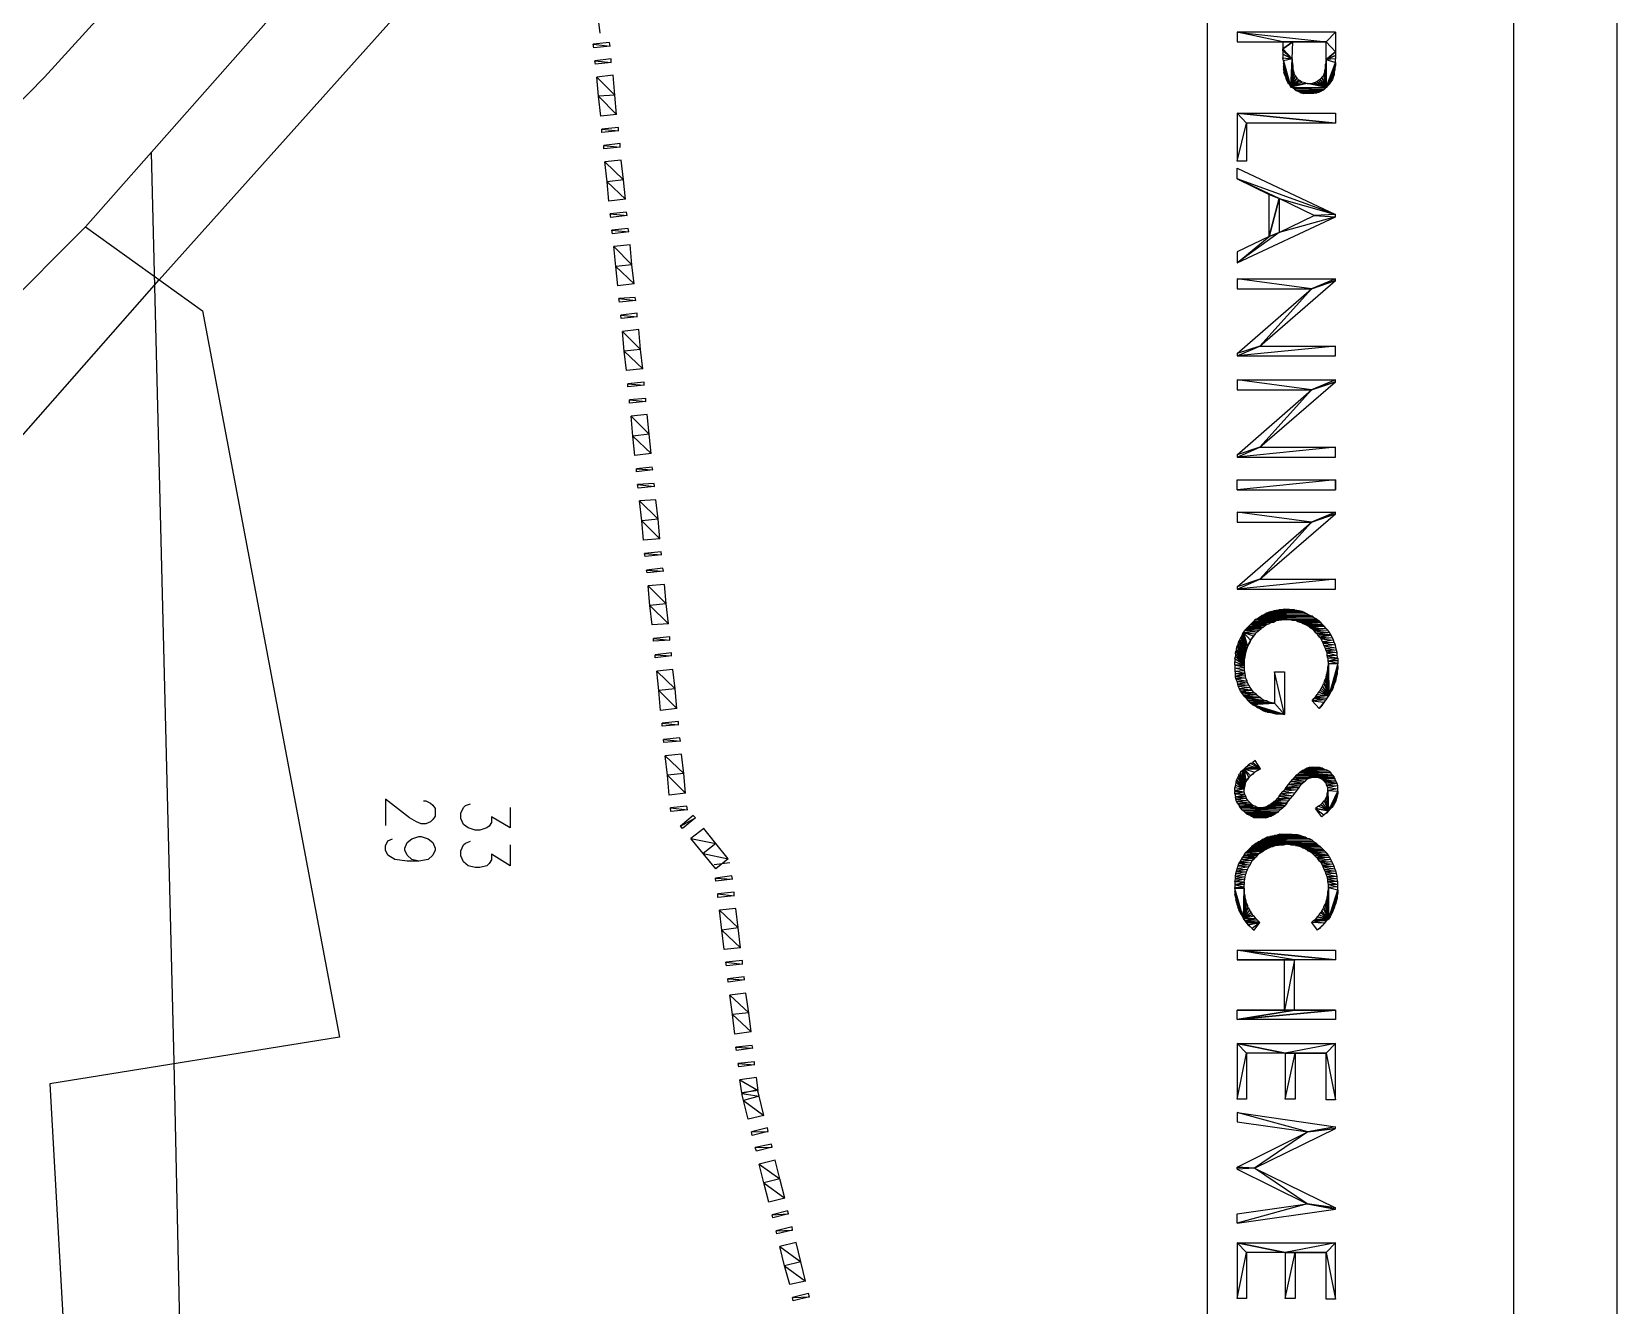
# Model space of a CAD drawing. Header units: metres. Extents: x 6 to 835, y 55 to 1134.
# Drawn here: x 662.8 to 835, y 838.9 to 977.2 of the extents above; entities that cross this region are included whole.
import ezdxf

# ---------------------------------------------------------------- set-up
doc = ezdxf.new("R2010")
doc.units = ezdxf.units.M

msp = doc.modelspace()

# ---------------------------------------------------------------- linework, layer by layer
at = {"color": 162}
for p, q in [((834.95, 54.85), (834.95, 1133.71)), ((823.71, 62.28), (823.71, 1113.14)), ((790.44, 1074.66), (790.44, 631.87))]:
    msp.add_line(p, q, dxfattribs=at)
at = {"color": 6}
msp.add_line((738.62, 886.89), (736.91, 886.7), dxfattribs=at)
at = {"color": 1, "linetype": 'Continuous', "lineweight": 25}
for points in [[(727.58, 1043.54), (699.25, 1011.35), (677.54, 986.9), (664.2, 972.23), (637.98, 945.5), (608.39, 916.29), (596.51, 905.05), (573.84, 883.84), (541.77, 853.55), (511.04, 824.34), (492.24, 806.25), (446.78, 773.54), (409.69, 745.73), (371.34, 717.47), (343.85, 697.66), (314.25, 668.32), (273.17, 627.24), (264.53, 619.11)], [(675.76, 964.04), (678.24, 865.24), (679.57, 803.2)], [(705.35, 893.62), (705.6, 893.62), (706.11, 893.37), (706.37, 893.18), (706.62, 892.8), (706.62, 891.97), (706.37, 891.59), (706.11, 891.34), (705.6, 891.14), (705.1, 891.14), (704.59, 891.34), (703.83, 891.78), (701.22, 893.81), (701.22, 890.95)], [(704.84, 887.08), (704.08, 887.27), (703.57, 887.72), (703.32, 888.29), (703.32, 888.48), (703.57, 889.11), (704.08, 889.49), (704.84, 889.75), (705.1, 889.75), (705.86, 889.49), (706.37, 889.11), (706.62, 888.48), (706.62, 888.29), (706.37, 887.72), (705.86, 887.27), (704.84, 887.08), (703.57, 887.08), (702.24, 887.27), (701.48, 887.72), (701.22, 888.29), (701.22, 888.73), (701.48, 889.3), (701.99, 889.49)]]:
    msp.add_lwpolyline(points, dxfattribs=at)
at = {"color": 6, "linetype": 'Continuous', "lineweight": 25}
msp.add_lwpolyline([(724.53, 977), (722.31, 995.22), (708.65, 999.16), (705.6, 997.82), (668.65, 955.98), (631.69, 918.89), (623.88, 911.34)], dxfattribs=at)
at = {"color": 5, "linetype": 'Continuous', "lineweight": 25}
msp.add_lwpolyline([(498.72, 777.16), (513.33, 789.29), (541.97, 813.04), (567.75, 834.38), (574.35, 839.39), (581.21, 845.55), (591.43, 854.57), (597.97, 861.05), (605.66, 869.81), (622.74, 888.92), (676.65, 950.2), (703.13, 979.79), (715.89, 994.01)], dxfattribs=at)
at = {"color": 162, "linetype": 'Continuous', "lineweight": 25}
for points in [[(793.68, 976.04), (798.63, 976.04), (793.68, 977.12)], [(798.63, 976.04), (793.68, 977.12), (803.33, 976.04)], [(793.68, 977.12), (803.33, 976.04), (804.35, 977.12)], [(803.33, 976.04), (804.35, 977.12), (804.35, 974.96)], [(799.71, 976.04), (798.63, 975.28), (799.65, 974.2)], [(803.33, 976.04), (799.71, 976.04), (798.63, 976.04)], [(799.71, 976.04), (798.63, 976.04), (798.63, 975.28)], [(799.65, 974.2), (798.63, 975.09), (798.63, 975.28)], [(798.63, 974.71), (799.65, 974.2), (798.63, 975.09)], [(798.63, 974.71), (798.63, 974.33), (799.65, 974.2)], [(803.33, 976.04), (804.35, 974.96), (803.33, 974.14)], [(804.35, 974.96), (804.35, 974.58), (803.33, 974.14)], [(804.35, 974.58), (804.35, 974.2), (803.33, 974.14)], [(798.63, 974.33), (799.65, 974.2), (798.7, 974.01)], [(799.65, 974.2), (798.7, 974.01), (799.52, 971.15)], [(798.7, 974.01), (798.7, 973.69), (799.52, 971.15)], [(798.7, 973.69), (798.7, 973.38), (799.52, 971.15)], [(798.7, 973.38), (798.7, 973.12), (799.52, 971.15)], [(798.7, 973.12), (798.76, 972.93), (799.52, 971.15)], [(798.76, 972.93), (798.76, 972.74), (799.52, 971.15)], [(798.76, 972.74), (798.82, 972.55), (799.52, 971.15)], [(799.65, 974.2), (799.65, 973.89), (799.52, 971.15)], [(799.65, 973.89), (799.71, 973.5), (799.52, 971.15)], [(799.71, 973.5), (799.71, 973.25), (799.52, 971.15)], [(799.52, 971.15), (799.78, 973), (799.71, 973.25)], [(799.84, 972.74), (799.52, 971.15), (799.78, 973)], [(799.52, 971.15), (799.84, 972.62), (799.84, 972.74)], [(803.14, 972.62), (803.33, 971.09), (803.2, 972.81)], [(803.27, 973.31), (803.2, 973), (803.33, 971.09)], [(803.33, 971.09), (803.2, 972.81), (803.2, 973)], [(803.27, 973.63), (803.33, 971.09), (803.33, 973.95)], [(803.27, 973.63), (803.27, 973.31), (803.33, 971.09)], [(804.35, 974.2), (803.33, 974.14), (804.35, 973.82)], [(803.33, 971.09), (803.33, 973.95), (803.33, 974.14)], [(803.33, 974.14), (804.35, 973.82), (803.33, 971.09)], [(804.35, 973.82), (804.35, 973.5), (803.33, 971.09)], [(804.35, 973.5), (804.28, 973.25), (803.33, 971.09)], [(804.28, 973.25), (804.28, 973), (803.33, 971.09)], [(804.28, 973), (804.22, 972.81), (803.33, 971.09)], [(804.22, 972.81), (804.22, 972.62), (803.33, 971.09)], [(798.82, 972.55), (798.89, 972.42), (799.52, 971.15)], [(798.95, 972.11), (799.39, 971.41), (798.89, 972.42)], [(799.39, 971.41), (798.89, 972.42), (799.52, 971.15)], [(798.95, 972.11), (799.08, 971.85), (799.39, 971.41)], [(799.08, 971.85), (799.2, 971.6), (799.39, 971.41)], [(799.97, 972.36), (799.52, 971.15), (799.84, 972.62)], [(799.97, 972.36), (800.16, 972.11), (799.52, 971.15)], [(800.16, 972.11), (800.35, 971.92), (799.52, 971.15)], [(800.35, 971.92), (800.54, 971.85), (799.52, 971.15)], [(800.54, 971.85), (800.73, 971.66), (799.52, 971.15)], [(799.52, 971.15), (801.05, 971.6), (800.73, 971.66)], [(801.3, 971.54), (799.52, 971.15), (801.05, 971.6)], [(801.3, 971.54), (799.52, 971.15), (803.33, 971.09)], [(799.52, 971.15), (803.33, 971.09), (799.78, 971.03)], [(803.33, 971.09), (803.27, 971.03), (799.78, 971.03)], [(803.08, 970.84), (799.9, 970.9), (799.78, 971.03)], [(803.27, 971.03), (799.78, 971.03), (803.08, 970.84)], [(801.3, 971.54), (801.81, 971.54), (803.33, 971.09)], [(801.81, 971.54), (803.33, 971.09), (802.06, 971.6)], [(802.32, 971.73), (802.06, 971.6), (803.33, 971.09)], [(802.51, 971.85), (802.32, 971.73), (803.33, 971.09)], [(802.7, 971.98), (802.51, 971.85), (803.33, 971.09)], [(802.89, 972.23), (802.7, 971.98), (803.33, 971.09)], [(802.89, 972.23), (803.33, 971.09), (803.08, 972.42)], [(803.33, 971.09), (803.08, 972.42), (803.14, 972.62)], [(804.22, 972.62), (804.22, 972.49), (803.33, 971.09)], [(804.22, 972.49), (804.09, 972.23), (803.33, 971.09)], [(804.09, 972.23), (804.03, 971.98), (803.33, 971.09)], [(804.03, 971.98), (803.84, 971.73), (803.33, 971.09)], [(803.33, 971.09), (803.71, 971.47), (803.84, 971.73)], [(803.52, 971.28), (803.33, 971.09), (803.71, 971.47)], [(800.09, 970.77), (803.08, 970.84), (799.9, 970.9)], [(802.82, 970.71), (800.09, 970.77), (803.08, 970.84)], [(800.35, 970.65), (802.82, 970.71), (800.09, 970.77)], [(802.57, 970.58), (800.35, 970.65), (802.82, 970.71)], [(800.6, 970.52), (802.57, 970.58), (800.35, 970.65)], [(802.32, 970.52), (800.6, 970.52), (802.57, 970.58)], [(800.92, 970.46), (802.32, 970.52), (800.6, 970.52)], [(802, 970.46), (800.92, 970.46), (802.32, 970.52)], [(804.35, 967.22), (794.7, 967.22), (793.68, 968.3)], [(794.7, 967.22), (793.68, 968.3), (793.68, 963.09)], [(804.35, 967.22), (793.68, 968.3), (804.35, 968.3)], [(794.7, 967.22), (794.7, 963.09), (793.68, 963.09)], [(804.35, 957.31), (793.68, 961.19), (793.68, 962.33)], [(793.68, 961.19), (797.17, 959.47), (798.25, 959.03)], [(798.25, 959.03), (804.35, 957.31), (793.68, 961.19)], [(797.17, 959.47), (798.25, 959.03), (797.17, 954.9)], [(798.25, 959.03), (798.25, 955.34), (797.17, 954.9)], [(798.25, 959.03), (804.35, 957.31), (802.06, 957.18)], [(802.06, 957.18), (804.35, 957.06), (798.25, 955.34)], [(804.35, 957.31), (802.06, 957.18), (804.35, 957.06)], [(804.35, 957.06), (798.25, 955.34), (793.68, 952.04)], [(793.68, 952.04), (797.17, 954.9), (798.25, 955.34)], [(793.68, 953.25), (793.68, 952.04), (797.17, 954.9)], [(804.35, 950.33), (801.74, 949.25), (793.68, 950.33)], [(801.74, 949.25), (793.68, 950.33), (793.68, 949.25)], [(804.35, 950.14), (804.35, 950.33), (801.74, 949.25)], [(801.74, 949.25), (796.16, 943.02), (793.68, 942.2)], [(804.35, 950.14), (801.74, 949.25), (796.16, 943.02)], [(804.35, 941.94), (804.35, 943.02), (793.68, 941.94)], [(804.35, 943.02), (793.68, 941.94), (796.16, 943.02)], [(793.68, 941.94), (796.16, 943.02), (793.68, 942.2)], [(804.35, 939.34), (801.74, 938.26), (793.68, 939.34)], [(801.74, 938.26), (793.68, 939.34), (793.68, 938.26)], [(801.74, 938.26), (796.16, 932.04), (793.68, 931.21)], [(804.35, 939.15), (801.74, 938.26), (796.16, 932.04)], [(804.35, 939.15), (804.35, 939.34), (801.74, 938.26)], [(804.35, 930.96), (804.35, 932.04), (793.68, 930.96)], [(804.35, 932.04), (793.68, 930.96), (796.16, 932.04)], [(793.68, 930.96), (796.16, 932.04), (793.68, 931.21)], [(804.35, 927.4), (804.35, 928.48), (793.68, 927.4)], [(804.35, 928.48), (793.68, 927.4), (793.68, 928.48)], [(804.35, 928.48), (804.35, 927.4)], [(804.35, 924.99), (801.74, 923.91), (793.68, 924.99)], [(801.74, 923.91), (793.68, 924.99), (793.68, 923.91)], [(804.35, 924.8), (801.74, 923.91), (796.16, 917.69)], [(804.35, 924.8), (804.35, 924.99), (801.74, 923.91)], [(801.74, 923.91), (796.16, 917.69), (793.68, 916.86)], [(804.35, 916.61), (804.35, 917.69), (793.68, 916.61)], [(804.35, 917.69), (793.68, 916.61), (796.16, 917.69)], [(793.68, 916.61), (796.16, 917.69), (793.68, 916.86)], [(797.11, 914.13), (800.98, 914.07), (796.85, 914)], [(797.43, 914.2), (797.11, 914.13), (800.98, 914.07)], [(797.68, 914.26), (800.73, 914.2), (797.43, 914.2)], [(800.73, 914.2), (797.43, 914.2), (800.98, 914.07)], [(797.93, 914.32), (800.41, 914.26), (797.68, 914.26)], [(800.41, 914.26), (797.68, 914.26), (800.73, 914.2)], [(799.9, 914.39), (800.16, 914.32), (797.93, 914.32)], [(799.58, 914.39), (799.9, 914.39), (797.93, 914.32)], [(798.19, 914.39), (799.58, 914.39), (797.93, 914.32)], [(800.16, 914.32), (797.93, 914.32), (800.41, 914.26)], [(798.19, 914.39), (798.51, 914.39)], [(798.51, 914.39), (798.19, 914.39), (799.58, 914.39)], [(798.51, 914.39), (799.58, 914.39), (798.82, 914.45)], [(799.58, 914.39), (798.82, 914.45), (799.33, 914.45)], [(799.9, 914.39), (799.58, 914.39)], [(794.7, 912.35), (796.54, 912.48), (794.89, 912.54)], [(796.28, 912.35), (794.7, 912.35), (796.54, 912.48)], [(795.08, 912.73), (796.73, 912.67), (794.89, 912.54)], [(796.73, 912.67), (794.89, 912.54), (796.54, 912.48)], [(795.27, 912.93), (797.11, 912.86), (795.08, 912.73)], [(797.11, 912.86), (796.85, 912.73), (795.08, 912.73)], [(796.85, 912.73), (795.08, 912.73), (796.73, 912.67)], [(795.27, 912.93), (797.68, 913.05), (795.46, 913.12)], [(797.36, 912.99), (795.27, 912.93), (797.68, 913.05)], [(797.36, 912.99), (795.27, 912.93), (797.11, 912.86)], [(798.19, 913.24), (798.76, 913.31), (795.46, 913.12)], [(798.76, 913.31), (795.65, 913.31), (795.46, 913.12)], [(798.19, 913.24), (797.93, 913.18), (795.46, 913.12)], [(797.93, 913.18), (795.46, 913.12), (797.68, 913.05)], [(795.9, 913.43), (802.32, 913.37), (795.65, 913.31)], [(795.65, 913.31), (799.39, 913.31), (802.32, 913.37)], [(799.39, 913.31), (798.76, 913.31), (795.65, 913.31)], [(796.16, 913.62), (802.06, 913.5), (795.9, 913.43)], [(802.06, 913.5), (795.9, 913.43), (802.32, 913.37)], [(796.35, 913.75), (801.74, 913.69), (796.16, 913.62)], [(801.87, 913.69), (796.16, 913.62), (802.06, 913.5)], [(801.74, 913.69), (801.87, 913.69), (796.16, 913.62)], [(796.6, 913.88), (801.49, 913.81), (796.35, 913.75)], [(801.49, 913.81), (796.35, 913.75), (801.74, 913.69)], [(796.85, 914), (801.24, 913.94), (796.6, 913.88)], [(801.24, 913.94), (796.6, 913.88), (801.49, 913.81)], [(800.98, 914.07), (796.85, 914), (801.24, 913.94)], [(798.51, 913.24), (798.19, 913.24), (798.76, 913.31)], [(799.39, 913.31), (802.32, 913.37), (802.57, 913.18)], [(799.65, 913.24), (799.97, 913.24), (799.39, 913.31)], [(799.97, 913.24), (799.39, 913.31), (802.57, 913.18)], [(799.97, 913.24), (802.57, 913.18), (800.22, 913.12)], [(802.76, 912.99), (800.22, 913.12), (802.57, 913.18)], [(800.47, 913.05), (802.76, 912.99), (800.22, 913.12)], [(800.47, 913.05), (802.76, 912.99), (800.73, 912.93)], [(802.76, 912.99), (800.73, 912.93), (802.95, 912.8)], [(800.73, 912.93), (801.05, 912.8), (802.95, 912.8)], [(801.05, 912.8), (802.95, 912.8), (801.3, 912.67)], [(802.95, 912.8), (801.3, 912.67), (803.14, 912.61)], [(801.3, 912.67), (801.43, 912.61), (803.14, 912.61)], [(801.43, 912.61), (803.14, 912.61), (801.62, 912.42)], [(803.14, 912.61), (801.62, 912.42), (803.33, 912.35)], [(801.62, 912.42), (803.33, 912.35), (801.87, 912.29)], [(801.87, 913.69), (801.74, 913.69)], [(793.68, 910.45), (794.44, 908.35), (793.81, 910.7)], [(794.44, 908.35), (793.81, 910.7), (793.87, 910.96)], [(793.87, 910.96), (794.44, 908.35), (794, 911.21)], [(794.44, 908.35), (794, 911.21), (794.12, 911.46)], [(794.12, 911.46), (794.44, 908.35), (794.25, 911.72)], [(794.44, 908.35), (794.25, 911.72), (794.38, 911.91)], [(794.5, 912.16), (795.84, 911.97), (794.38, 911.91)], [(795.84, 911.97), (794.38, 911.91), (795.65, 911.78)], [(795.65, 911.78), (795.46, 911.53), (794.38, 911.91)], [(795.46, 911.53), (794.38, 911.91), (795.14, 911.08)], [(794.38, 911.91), (795.14, 911.08), (794.82, 910.39)], [(794.82, 910.39), (794.7, 910.07), (794.38, 911.91)], [(794.7, 910.07), (794.38, 911.91), (794.57, 909.56)], [(794.38, 911.91), (794.57, 909.56), (794.44, 908.99)], [(794.38, 911.91), (794.44, 908.99), (794.44, 908.35)], [(794.7, 912.35), (796.09, 912.16), (794.5, 912.16)], [(796.09, 912.16), (794.5, 912.16), (795.84, 911.97)], [(796.28, 912.35), (794.7, 912.35), (796.09, 912.16)], [(795.14, 911.08), (795.08, 910.89), (794.82, 910.39)], [(795.08, 910.89), (794.95, 910.64), (794.82, 910.39)], [(795.46, 911.53), (795.33, 911.34), (795.14, 911.08)], [(803.33, 912.35), (801.87, 912.29), (803.52, 912.16)], [(801.87, 912.29), (803.52, 912.16), (802.06, 912.1)], [(803.52, 912.16), (802.06, 912.1), (803.71, 911.91)], [(802.06, 912.1), (803.71, 911.91), (802.25, 911.85)], [(803.71, 911.91), (802.25, 911.85), (803.84, 911.66)], [(802.25, 911.85), (802.44, 911.66), (803.84, 911.66)], [(802.44, 911.66), (803.84, 911.66), (802.63, 911.4)], [(803.84, 911.66), (803.9, 911.59), (802.63, 911.4)], [(803.9, 911.59), (802.63, 911.4), (804.03, 911.34)], [(802.63, 911.4), (804.03, 911.34), (802.82, 911.21)], [(804.03, 911.34), (802.82, 911.21), (804.16, 911.08)], [(802.82, 911.21), (804.16, 911.08), (802.95, 910.89)], [(804.16, 911.08), (802.95, 910.89), (804.22, 910.83)], [(802.95, 910.89), (804.22, 910.83), (803.01, 910.77)], [(804.22, 910.83), (803.01, 910.77), (804.35, 910.58)], [(803.01, 910.77), (804.35, 910.58), (803.14, 910.45)], [(794.44, 908.35), (793.43, 909.05), (793.49, 909.31)], [(793.43, 908.73), (794.44, 908.35), (793.43, 909.05)], [(794.44, 908.35), (793.49, 909.62), (793.55, 909.88)], [(793.49, 909.31), (794.44, 908.35), (793.49, 909.62)], [(793.55, 909.88), (794.44, 908.35), (793.62, 910.19)], [(794.44, 908.35), (793.62, 910.19), (793.68, 910.45)], [(794.57, 909.56), (794.5, 909.24), (794.44, 908.99)], [(794.44, 908.99), (794.44, 908.67), (794.44, 908.35)], [(794.7, 910.07), (794.63, 909.81), (794.57, 909.56)], [(804.35, 910.58), (803.14, 910.45), (804.41, 910.26)], [(803.14, 910.45), (804.41, 910.26), (803.27, 910.19)], [(804.41, 910.26), (803.27, 910.19), (804.47, 910)], [(803.27, 910.19), (804.47, 910), (803.33, 909.94)], [(804.47, 910), (803.33, 909.94), (804.54, 909.75)], [(803.33, 909.94), (804.54, 909.75), (803.46, 909.69)], [(804.54, 909.75), (803.46, 909.69), (804.54, 909.43)], [(803.46, 909.69), (804.54, 909.43), (803.46, 909.37)], [(804.54, 909.43), (803.46, 909.37), (804.6, 909.12)], [(804.6, 909.12), (803.52, 909.12), (803.46, 909.37)], [(804.6, 908.86), (803.52, 908.8), (804.6, 909.12)], [(803.52, 908.8), (804.6, 909.12), (803.52, 909.12)], [(794.44, 908.35), (793.43, 908.42), (793.43, 908.73)], [(793.43, 908.35), (794.44, 908.35), (793.43, 908.42)], [(793.43, 908.04), (794.44, 908.1), (793.43, 908.35)], [(794.44, 908.1), (793.43, 908.35), (794.44, 908.35)], [(794.44, 907.78), (793.43, 908.04), (794.44, 908.1)], [(793.43, 907.72), (794.44, 907.78), (793.43, 908.04)], [(794.5, 907.46), (793.43, 907.72), (794.44, 907.78)], [(793.49, 907.46), (794.5, 907.46), (793.43, 907.72)], [(794.5, 907.46), (794.57, 907.21), (793.49, 907.15)], [(793.49, 907.46), (794.5, 907.46), (793.49, 907.15)], [(794.44, 908.67), (794.44, 908.42), (794.44, 908.35)], [(797.74, 904.23), (798.82, 903.02), (797.74, 907.65)], [(798.82, 903.02), (797.74, 907.65), (798.82, 907.65)], [(803.65, 905.05), (803.33, 907.02), (803.39, 907.34)], [(803.39, 907.34), (803.65, 905.05), (803.46, 907.59)], [(803.65, 905.05), (803.46, 907.59), (803.52, 907.85)], [(804.6, 908.54), (803.52, 908.8), (804.6, 908.86)], [(803.59, 908.54), (804.6, 908.54), (803.52, 908.8)], [(803.65, 905.05), (803.52, 908.16), (803.59, 908.42)], [(803.52, 907.85), (803.65, 905.05), (803.52, 908.16)], [(803.59, 908.54), (803.59, 908.42), (803.65, 905.05)], [(803.59, 908.54), (804.6, 908.54), (803.65, 905.05)], [(803.65, 905.05), (804.6, 908.29), (804.6, 908.54)], [(804.6, 907.97), (803.65, 905.05), (804.6, 908.29)], [(803.65, 905.05), (804.54, 907.72), (804.6, 907.97)], [(804.54, 907.4), (803.65, 905.05), (804.54, 907.72)], [(803.65, 905.05), (804.47, 907.15), (804.54, 907.4)], [(794.57, 907.21), (793.49, 907.15), (794.63, 906.96)], [(793.49, 907.15), (794.63, 906.96), (793.55, 906.89)], [(794.63, 906.96), (793.55, 906.89), (794.76, 906.64)], [(793.55, 906.89), (794.76, 906.64), (793.68, 906.58)], [(794.76, 906.64), (793.68, 906.58), (794.82, 906.45)], [(793.68, 906.58), (794.82, 906.45), (793.74, 906.32)], [(794.82, 906.45), (793.74, 906.32), (794.95, 906.19)], [(793.74, 906.32), (794.95, 906.19), (793.81, 906.07)], [(794.95, 906.19), (793.81, 906.07), (795.08, 905.94)], [(793.81, 906.07), (795.08, 905.94), (793.93, 905.81)], [(795.08, 905.94), (793.93, 905.81), (795.27, 905.69)], [(793.93, 905.81), (795.27, 905.69), (794.06, 905.56)], [(795.27, 905.69), (795.33, 905.62), (794.06, 905.56)], [(795.33, 905.62), (794.06, 905.56), (795.52, 905.37)], [(794.06, 905.56), (795.52, 905.37), (794.19, 905.37)], [(802.51, 905.43), (803.65, 905.05), (802.7, 905.62)], [(803.65, 905.05), (802.7, 905.62), (802.82, 905.88)], [(802.82, 905.88), (803.65, 905.05), (802.95, 906.13)], [(803.65, 905.05), (802.95, 906.13), (803.08, 906.38)], [(803.08, 906.38), (803.65, 905.05), (803.14, 906.45)], [(803.65, 905.05), (803.14, 906.45), (803.2, 906.77)], [(803.2, 906.77), (803.65, 905.05), (803.33, 907.02)], [(804.41, 906.83), (803.65, 905.05), (804.47, 907.15)], [(804.22, 906.32), (804.41, 906.83), (803.65, 905.05)], [(804.22, 906.32), (803.9, 905.56), (803.65, 905.05)], [(803.9, 905.56), (803.78, 905.31), (803.65, 905.05)], [(803.9, 905.56), (804.16, 906), (804.22, 906.32)], [(804.03, 905.75), (803.9, 905.56), (804.16, 906)], [(804.35, 906.58), (804.22, 906.32), (804.41, 906.83)], [(795.52, 905.37), (794.19, 905.37), (795.77, 905.18)], [(794.19, 905.37), (795.77, 905.18), (794.38, 905.11)], [(795.77, 905.18), (794.38, 905.11), (795.97, 904.99)], [(794.38, 905.11), (795.97, 904.99), (794.5, 904.92)], [(795.97, 904.99), (794.5, 904.92), (796.22, 904.86)], [(794.5, 904.92), (796.22, 904.86), (794.7, 904.73)], [(796.22, 904.86), (794.7, 904.73), (796.41, 904.67)], [(794.7, 904.73), (796.41, 904.67), (794.89, 904.54)], [(796.41, 904.67), (794.89, 904.54), (796.66, 904.54)], [(796.66, 904.54), (796.92, 904.48), (794.89, 904.48)], [(794.89, 904.54), (796.66, 904.54), (794.89, 904.48)], [(796.92, 904.48), (794.89, 904.48), (797.17, 904.35)], [(794.89, 904.48), (797.17, 904.35), (795.08, 904.29)], [(797.17, 904.35), (795.08, 904.29), (797.49, 904.29)], [(795.08, 904.29), (797.49, 904.29), (795.33, 904.1)], [(795.33, 904.1), (797.74, 904.23), (797.49, 904.29)], [(798.82, 903.02), (795.33, 904.1), (797.74, 904.23)], [(795.52, 903.97), (798.82, 903.02), (795.33, 904.1)], [(798.82, 903.02), (795.77, 903.84), (795.52, 903.97)], [(795.97, 903.72), (798.82, 903.02), (795.77, 903.84)], [(802, 904.73), (803.33, 904.61), (801.81, 904.48)], [(803.33, 904.61), (801.81, 904.48), (803.14, 904.35)], [(801.81, 904.48), (803.14, 904.35), (802.57, 903.65)], [(802.19, 904.92), (803.46, 904.8), (802, 904.73)], [(803.46, 904.8), (802, 904.73), (803.33, 904.61)], [(802.38, 905.18), (803.65, 905.05), (802.19, 904.92)], [(803.65, 905.05), (802.19, 904.92), (803.46, 904.8)], [(802.51, 905.43), (802.38, 905.18), (803.65, 905.05)], [(802.57, 903.65), (802.95, 904.1), (803.14, 904.35)], [(802.76, 903.84), (802.57, 903.65), (802.95, 904.1)], [(798.82, 903.02), (796.22, 903.59), (795.97, 903.72)], [(796.47, 903.46), (798.82, 903.02), (796.22, 903.59)], [(796.73, 903.34), (798.44, 903.08), (796.47, 903.46)], [(798.44, 903.08), (796.47, 903.46), (798.82, 903.02)], [(798.44, 903.08), (796.98, 903.27), (796.73, 903.34)], [(797.3, 903.21), (798.44, 903.08), (796.98, 903.27)], [(798.44, 903.08), (797.55, 903.15), (797.3, 903.21)], [(797.87, 903.08), (798.44, 903.08), (797.55, 903.15)], [(794.25, 896.92), (794.06, 896.73), (794.44, 894.89)], [(794.44, 897.11), (794.25, 896.92), (794.44, 894.89)], [(794.44, 897.11), (796.22, 897.11), (794.63, 897.3)], [(795.58, 896.73), (796.22, 897.11), (794.44, 897.11)], [(795.58, 896.73), (795.14, 896.35), (794.44, 897.11)], [(795.14, 896.35), (794.44, 897.11), (794.95, 896.16)], [(794.44, 897.11), (794.95, 896.16), (794.63, 895.72)], [(794.63, 895.72), (794.57, 895.53), (794.44, 897.11)], [(794.57, 895.53), (794.44, 897.11), (794.44, 895.02)], [(794.44, 897.11), (794.44, 895.02), (794.44, 894.89)], [(796.22, 897.11), (794.63, 897.3), (794.89, 897.49)], [(794.89, 897.49), (796.22, 897.11), (795.14, 897.69)], [(796.22, 897.11), (795.14, 897.69), (795.39, 897.81)], [(795.65, 898), (795.39, 897.81), (796.22, 897.11)], [(795.9, 896.92), (795.58, 896.73), (796.22, 897.11)], [(800.73, 896.92), (803.65, 896.86), (800.47, 896.73)], [(803.2, 897.05), (803.39, 896.99), (800.73, 896.92)], [(800.98, 897.05), (803.2, 897.05), (800.73, 896.92)], [(803.39, 896.99), (800.73, 896.92), (803.65, 896.86)], [(800.98, 897.05), (803.2, 897.05), (801.24, 897.18)], [(801.24, 897.18), (802.95, 897.18), (801.49, 897.24)], [(803.2, 897.05), (801.24, 897.18), (802.95, 897.18)], [(801.49, 897.24), (802.7, 897.24), (801.81, 897.3)], [(802.95, 897.18), (801.49, 897.24), (802.7, 897.24)], [(802.7, 897.24), (801.81, 897.3), (802.44, 897.3)], [(793.49, 895.34), (793.43, 895.08), (794.44, 894.89)], [(793.55, 895.65), (793.49, 895.34), (794.44, 894.89)], [(793.62, 895.91), (793.55, 895.65), (794.44, 894.89)], [(793.74, 896.16), (793.62, 895.91), (794.44, 894.89)], [(793.74, 896.16), (794.44, 894.89), (793.87, 896.42)], [(794.44, 894.89), (793.87, 896.42), (793.93, 896.54)], [(794.06, 896.73), (793.93, 896.54), (794.44, 894.89)], [(794.57, 895.53), (794.5, 895.27), (794.44, 895.02)], [(794.95, 896.16), (794.82, 895.91), (794.63, 895.72)], [(795.58, 896.73), (795.39, 896.54), (795.14, 896.35)], [(799.27, 895.4), (800.54, 895.27), (799.01, 895.08)], [(800.54, 895.27), (799.01, 895.08), (800.41, 895.08)], [(799.52, 895.72), (800.79, 895.59), (799.27, 895.4)], [(800.79, 895.59), (800.79, 895.53), (799.27, 895.4)], [(800.79, 895.53), (800.66, 895.46), (799.27, 895.4)], [(800.66, 895.46), (799.27, 895.4), (800.54, 895.27)], [(799.71, 895.97), (801.05, 895.78), (799.52, 895.72)], [(801.05, 895.78), (799.52, 895.72), (800.79, 895.59)], [(801.49, 896.1), (801.87, 896.22), (799.71, 895.97)], [(801.87, 896.22), (799.9, 896.22), (799.71, 895.97)], [(801.49, 896.1), (801.3, 895.97), (799.71, 895.97)], [(801.3, 895.97), (799.71, 895.97), (801.05, 895.78)], [(799.9, 896.22), (804.22, 896.22), (800.09, 896.42)], [(802.38, 896.22), (804.22, 896.22), (799.9, 896.22)], [(802.38, 896.22), (801.87, 896.22), (799.9, 896.22)], [(800.28, 896.54), (804.03, 896.42), (800.09, 896.42)], [(804.22, 896.22), (800.09, 896.42), (804.03, 896.42)], [(800.41, 896.67), (800.28, 896.54), (804.03, 896.42)], [(800.47, 896.73), (803.84, 896.67), (800.41, 896.67)], [(803.84, 896.67), (800.41, 896.67), (804.03, 896.42)], [(803.65, 896.86), (800.47, 896.73), (803.84, 896.67)], [(801.62, 896.1), (801.49, 896.1), (801.87, 896.22)], [(802.7, 896.1), (804.28, 896.03), (802.38, 896.22)], [(804.28, 896.03), (802.38, 896.22), (804.22, 896.22)], [(802.7, 896.1), (804.28, 896.03), (802.89, 895.97)], [(804.28, 896.03), (802.89, 895.97), (804.41, 895.78)], [(802.89, 895.97), (804.41, 895.78), (803.14, 895.78)], [(803.14, 895.78), (803.33, 895.59), (804.54, 895.53)], [(804.41, 895.78), (803.14, 895.78), (804.54, 895.53)], [(803.33, 895.59), (804.54, 895.53), (803.39, 895.34)], [(804.54, 895.53), (803.39, 895.34), (804.6, 895.27)], [(803.39, 895.34), (804.6, 895.27), (803.52, 895.08)], [(804.6, 895.27), (803.52, 895.08), (804.6, 894.95)], [(793.43, 895.08), (794.44, 894.89), (793.43, 894.76)], [(794.44, 894.89), (793.43, 894.76), (794.44, 894.57)], [(793.43, 894.76), (793.43, 894.64), (794.44, 894.57)], [(793.43, 894.64), (794.44, 894.57), (793.43, 894.38)], [(794.44, 894.57), (793.43, 894.38), (794.5, 894.32)], [(793.49, 894.07), (794.5, 894.32), (793.43, 894.38)], [(794.63, 894.07), (793.49, 894.07), (794.5, 894.32)], [(794.63, 894.07), (793.49, 894.07), (794.7, 893.88)], [(793.49, 894.07), (794.7, 893.88), (793.55, 893.81)], [(794.7, 893.88), (793.55, 893.81), (794.89, 893.62)], [(793.55, 893.81), (794.89, 893.62), (793.62, 893.56)], [(794.89, 893.62), (793.62, 893.56), (795.08, 893.43)], [(793.62, 893.56), (795.08, 893.43), (793.74, 893.3)], [(797.68, 893.56), (799.08, 893.37), (797.49, 893.37)], [(797.87, 893.68), (799.27, 893.62), (797.68, 893.56)], [(799.27, 893.62), (797.68, 893.56), (799.08, 893.37)], [(798.06, 893.88), (799.46, 893.88), (797.87, 893.68)], [(799.46, 893.88), (797.87, 893.68), (799.27, 893.62)], [(798.25, 894.13), (798.06, 893.88), (799.46, 893.88)], [(798.44, 894.38), (799.71, 894.19), (798.25, 894.13)], [(799.71, 894.19), (798.25, 894.13), (799.46, 893.88)], [(798.63, 894.64), (799.97, 894.51), (798.44, 894.38)], [(799.97, 894.51), (798.44, 894.38), (799.71, 894.19)], [(798.89, 894.89), (800.22, 894.83), (798.63, 894.64)], [(800.22, 894.83), (798.63, 894.64), (799.97, 894.51)], [(800.41, 895.08), (798.89, 894.89), (800.22, 894.83)], [(799.01, 895.08), (800.41, 895.08), (798.89, 894.89)], [(803.59, 892.54), (802.95, 893.43), (803.14, 893.62)], [(803.14, 893.62), (803.59, 892.54), (803.27, 893.81)], [(803.59, 892.54), (803.27, 893.81), (803.39, 894.07)], [(803.39, 894.07), (803.59, 892.54), (803.46, 894.38)], [(803.59, 892.54), (803.46, 894.38), (803.52, 894.64)], [(803.52, 895.08), (804.6, 894.95), (803.52, 894.76)], [(804.6, 894.95), (803.52, 894.76), (804.6, 894.7)], [(803.52, 894.76), (803.52, 894.64), (803.59, 892.54)], [(803.52, 894.76), (804.6, 894.7), (803.59, 892.54)], [(804.6, 894.7), (804.6, 894.45), (803.59, 892.54)], [(804.6, 894.45), (804.54, 894.13), (803.59, 892.54)], [(804.54, 894.13), (804.47, 893.88), (803.59, 892.54)], [(804.47, 893.88), (804.41, 893.62), (803.59, 892.54)], [(804.22, 893.3), (804.41, 893.62), (803.59, 892.54)], [(804.28, 893.37), (804.22, 893.3), (804.41, 893.62)], [(795.08, 893.43), (793.74, 893.3), (795.27, 893.24)], [(793.93, 893.05), (795.27, 893.24), (793.74, 893.3)], [(795.39, 893.18), (793.93, 893.05), (795.27, 893.24)], [(795.39, 893.18), (795.65, 893.05), (793.93, 893.05)], [(795.65, 893.05), (793.93, 893.05), (795.9, 892.92)], [(793.93, 893.05), (795.9, 892.92), (794.06, 892.86)], [(795.9, 892.92), (794.06, 892.86), (798.44, 892.73)], [(794.06, 892.86), (798.44, 892.73), (794.25, 892.61)], [(798.44, 892.73), (794.25, 892.61), (798.25, 892.54)], [(794.25, 892.61), (798.25, 892.54), (794.5, 892.41)], [(798.25, 892.54), (794.5, 892.41), (798.12, 892.41)], [(798.12, 892.41), (794.7, 892.22), (794.5, 892.41)], [(797.87, 892.29), (798.12, 892.41), (794.7, 892.22)], [(797.87, 892.29), (794.7, 892.22), (797.62, 892.1)], [(794.7, 892.22), (794.95, 892.1), (797.62, 892.1)], [(794.95, 892.1), (797.62, 892.1), (795.2, 891.97)], [(797.62, 892.1), (795.2, 891.97), (797.36, 891.97)], [(795.2, 891.97), (797.36, 891.97), (795.46, 891.84)], [(797.36, 891.97), (797.11, 891.91), (795.46, 891.84)], [(797.11, 891.91), (795.46, 891.84), (796.79, 891.78)], [(795.46, 891.84), (796.79, 891.78), (795.71, 891.78)], [(798.44, 892.73), (795.9, 892.92), (796.54, 892.92)], [(796.79, 892.99), (798.63, 892.92), (796.54, 892.92)], [(798.63, 892.92), (796.54, 892.92), (798.44, 892.73)], [(798.89, 893.11), (796.79, 892.99), (798.63, 892.92)], [(797.04, 893.11), (798.89, 893.11), (796.79, 892.99)], [(797.3, 893.24), (797.04, 893.11), (798.89, 893.11)], [(797.3, 893.24), (798.89, 893.11), (797.49, 893.37)], [(798.89, 893.11), (797.49, 893.37), (799.08, 893.37)], [(797.93, 892.29), (797.87, 892.29), (798.12, 892.41)], [(802.19, 892.8), (803.59, 892.54), (802.51, 893.05)], [(803.08, 892.1), (803.59, 892.54), (802.19, 892.8)], [(802.19, 892.8), (803.08, 892.1), (802.89, 891.91)], [(803.59, 892.54), (802.51, 893.05), (802.76, 893.24)], [(802.76, 893.24), (803.59, 892.54), (802.95, 893.43)], [(803.39, 892.29), (803.08, 892.1), (803.59, 892.54)], [(804.22, 893.3), (804.16, 893.11), (803.59, 892.54)], [(804.16, 893.11), (803.97, 892.92), (803.59, 892.54)], [(803.97, 892.92), (803.78, 892.73), (803.59, 892.54)], [(796.54, 888.22), (794.76, 888.16), (796.79, 888.35)], [(794.76, 888.16), (796.79, 888.35), (794.95, 888.35)], [(795.14, 888.54), (797.04, 888.48), (794.95, 888.35)], [(797.04, 888.48), (794.95, 888.35), (796.79, 888.35)], [(797.55, 888.67), (797.3, 888.6), (795.14, 888.54)], [(795.27, 888.67), (797.55, 888.67), (795.14, 888.54)], [(797.3, 888.6), (795.14, 888.54), (797.04, 888.48)], [(797.81, 888.8), (798.38, 888.86), (795.27, 888.67)], [(798.38, 888.86), (795.52, 888.86), (795.27, 888.67)], [(797.81, 888.8), (795.27, 888.67), (797.55, 888.67)], [(799.01, 888.92), (795.71, 888.99), (795.52, 888.86)], [(799.01, 888.92), (795.52, 888.86), (798.7, 888.86)], [(798.7, 888.86), (798.38, 888.86), (795.52, 888.86)], [(795.97, 889.18), (802.25, 889.05), (795.71, 888.99)], [(795.71, 888.99), (799.14, 888.92), (802.25, 889.05)], [(799.14, 888.92), (799.01, 888.92), (795.71, 888.99)], [(796.22, 889.3), (802, 889.18), (795.97, 889.18)], [(802, 889.18), (795.97, 889.18), (802.25, 889.05)], [(796.41, 889.43), (801.81, 889.37), (796.22, 889.3)], [(801.81, 889.37), (796.22, 889.3), (802, 889.18)], [(796.66, 889.56), (801.55, 889.49), (796.41, 889.43)], [(801.55, 889.49), (796.41, 889.43), (801.81, 889.37)], [(796.92, 889.68), (801.3, 889.56), (796.66, 889.56)], [(801.3, 889.56), (796.66, 889.56), (801.55, 889.49)], [(797.24, 889.75), (801.05, 889.68), (796.92, 889.68)], [(801.05, 889.68), (796.92, 889.68), (801.3, 889.56)], [(797.49, 889.81), (800.79, 889.75), (797.24, 889.75)], [(800.79, 889.75), (797.24, 889.75), (801.05, 889.68)], [(797.74, 889.87), (800.54, 889.87), (797.49, 889.81)], [(800.54, 889.87), (797.49, 889.81), (800.79, 889.75)], [(800.22, 889.94), (797.74, 889.87), (800.54, 889.87)], [(799.97, 889.94), (800.22, 889.94), (797.74, 889.87)], [(798.06, 889.94), (799.97, 889.94), (797.74, 889.87)], [(798.12, 888.8), (797.81, 888.8), (798.38, 888.86)], [(798.31, 890), (798.06, 889.94), (799.97, 889.94)], [(799.97, 889.94), (798.31, 890), (799.65, 890)], [(799.14, 888.92), (802.25, 889.05), (802.44, 888.86)], [(799.14, 888.92), (802.44, 888.86), (799.46, 888.86)], [(799.46, 888.86), (799.71, 888.86), (802.44, 888.86)], [(802.7, 888.67), (800.03, 888.8), (799.71, 888.86)], [(799.71, 888.86), (802.44, 888.86), (802.7, 888.67)], [(800.22, 889.94), (799.97, 889.94)], [(800.28, 888.73), (802.7, 888.67), (800.03, 888.8)], [(800.28, 888.73), (800.54, 888.67), (802.7, 888.67)], [(800.54, 888.67), (802.7, 888.67), (800.79, 888.54)], [(802.7, 888.67), (800.79, 888.54), (802.89, 888.48)], [(800.79, 888.54), (802.89, 888.48), (801.05, 888.41)], [(802.89, 888.48), (801.05, 888.41), (803.01, 888.35)], [(801.05, 888.41), (803.01, 888.35), (801.3, 888.29)], [(803.2, 888.16), (801.3, 888.29), (803.01, 888.35)], [(801.36, 888.22), (803.2, 888.16), (801.3, 888.29)], [(793.81, 886.57), (794.95, 886.45), (793.68, 886.26)], [(793.87, 886.83), (795.08, 886.7), (793.81, 886.57)], [(795.08, 886.7), (793.81, 886.57), (794.95, 886.45)], [(794, 887.02), (795.2, 886.89), (793.87, 886.83)], [(795.2, 886.89), (793.87, 886.83), (795.08, 886.7)], [(794.12, 887.27), (795.33, 887.14), (794, 887.02)], [(795.33, 887.14), (794, 887.02), (795.2, 886.89)], [(795.52, 887.33), (794.12, 887.27), (795.71, 887.53)], [(794.12, 887.27), (795.71, 887.53), (794.25, 887.53)], [(795.52, 887.33), (794.12, 887.27), (795.33, 887.14)], [(794.25, 887.53), (795.71, 887.53), (794.44, 887.72)], [(794.57, 887.97), (796.09, 887.91), (794.44, 887.72)], [(796.09, 887.91), (795.9, 887.72), (794.44, 887.72)], [(795.71, 887.53), (794.44, 887.72), (795.9, 887.72)], [(794.76, 888.16), (796.35, 888.1), (794.57, 887.97)], [(796.35, 888.1), (794.57, 887.97), (796.09, 887.91)], [(796.54, 888.22), (794.76, 888.16), (796.35, 888.1)], [(801.36, 888.22), (803.2, 888.16), (801.62, 888.1)], [(803.2, 888.16), (801.62, 888.1), (803.39, 887.97)], [(801.62, 888.1), (803.39, 887.97), (801.87, 887.91)], [(803.39, 887.97), (801.87, 887.91), (803.59, 887.72)], [(801.87, 887.91), (802.06, 887.72), (803.59, 887.72)], [(802.06, 887.72), (803.59, 887.72), (802.25, 887.53)], [(803.59, 887.72), (802.25, 887.53), (803.71, 887.53)], [(802.25, 887.53), (803.71, 887.53), (802.44, 887.33)], [(803.71, 887.53), (802.44, 887.33), (803.84, 887.27)], [(802.44, 887.33), (803.84, 887.27), (802.63, 887.08)], [(803.84, 887.27), (802.63, 887.08), (803.97, 887.02)], [(802.63, 887.08), (803.97, 887.02), (802.82, 886.89)], [(803.97, 887.02), (802.82, 886.89), (804.09, 886.76)], [(802.82, 886.89), (804.09, 886.76), (802.95, 886.64)], [(804.09, 886.76), (802.95, 886.64), (804.22, 886.51)], [(802.95, 886.64), (804.22, 886.51), (803.01, 886.45)], [(793.49, 885.18), (794.5, 885.11), (793.43, 884.86)], [(794.5, 885.11), (793.43, 884.86), (794.44, 884.79)], [(793.43, 884.54), (794.44, 884.79), (793.43, 884.86)], [(793.55, 885.75), (794.63, 885.68), (793.49, 885.43)], [(794.63, 885.68), (793.49, 885.43), (794.57, 885.37)], [(793.49, 885.43), (794.57, 885.37), (793.49, 885.18)], [(794.57, 885.37), (793.49, 885.18), (794.5, 885.11)], [(793.62, 886), (794.7, 885.94), (793.55, 885.75)], [(794.7, 885.94), (793.55, 885.75), (794.63, 885.68)], [(793.68, 886.26), (794.82, 886.19), (793.62, 886)], [(794.82, 886.19), (793.62, 886), (794.7, 885.94)], [(794.95, 886.45), (793.68, 886.26), (794.82, 886.19)], [(804.22, 886.51), (803.01, 886.45), (804.28, 886.26)], [(803.01, 886.45), (804.28, 886.26), (803.14, 886.19)], [(804.28, 886.26), (803.14, 886.19), (804.41, 886)], [(803.14, 886.19), (804.41, 886), (803.27, 885.94)], [(804.41, 886), (803.27, 885.94), (804.47, 885.75)], [(803.27, 885.94), (804.47, 885.75), (803.33, 885.68)], [(804.47, 885.75), (803.33, 885.68), (804.54, 885.43)], [(803.33, 885.68), (804.54, 885.43), (803.46, 885.37)], [(804.54, 885.43), (803.46, 885.37), (804.54, 885.18)], [(803.46, 885.37), (804.54, 885.18), (803.52, 885.11)], [(804.54, 885.18), (803.52, 885.11), (804.6, 884.86)], [(803.52, 885.11), (804.6, 884.86), (803.52, 884.86)], [(804.6, 884.86), (803.52, 884.86), (804.6, 884.54)], [(803.52, 884.86), (804.6, 884.54), (803.59, 884.54)], [(794.44, 884.54), (793.43, 884.54), (794.44, 884.79)], [(793.43, 884.54), (793.43, 884.22), (794.44, 884.22)], [(794.44, 884.54), (793.43, 884.54), (794.44, 884.22)], [(793.43, 884.1), (794.44, 884.16), (794.44, 884.22)], [(793.43, 884.22), (794.44, 884.22), (793.43, 884.1)], [(794.38, 880.86), (793.43, 884.1), (794.44, 884.16)], [(793.43, 883.78), (794.38, 880.86), (793.43, 884.1)], [(793.43, 883.78), (793.43, 883.46), (794.38, 880.86)], [(793.43, 883.46), (793.49, 883.21), (794.38, 880.86)], [(793.49, 883.21), (793.55, 882.89), (794.38, 880.86)], [(794.44, 884.16), (794.44, 883.91), (794.38, 880.86)], [(794.38, 880.86), (794.44, 883.59), (794.44, 883.91)], [(794.5, 883.33), (794.38, 880.86), (794.44, 883.59)], [(794.38, 880.86), (794.57, 883.08), (794.5, 883.33)], [(803.39, 882.89), (803.59, 880.79), (803.46, 883.14)], [(803.59, 880.79), (803.46, 883.14), (803.52, 883.46)], [(803.59, 880.79), (803.52, 883.72), (803.59, 884.03)], [(803.52, 883.46), (803.59, 880.79), (803.52, 883.72)], [(803.59, 884.54), (804.6, 884.29), (803.59, 884.22)], [(804.6, 884.54), (803.59, 884.54), (804.6, 884.29)], [(804.6, 884.29), (803.59, 884.22), (804.6, 883.97)], [(803.59, 884.22), (803.59, 884.03), (803.59, 880.79)], [(803.59, 884.22), (804.6, 883.97), (803.59, 880.79)], [(804.6, 883.97), (804.6, 883.65), (803.59, 880.79)], [(804.6, 883.65), (804.54, 883.33), (803.59, 880.79)], [(804.54, 883.33), (804.54, 883.08), (803.59, 880.79)], [(793.55, 882.89), (793.62, 882.64), (794.38, 880.86)], [(793.68, 882.38), (794.38, 880.86), (793.62, 882.64)], [(793.74, 882.06), (794.25, 881.11), (793.68, 882.38)], [(794.25, 881.11), (793.68, 882.38), (794.38, 880.86)], [(793.74, 882.06), (793.87, 881.81), (794.25, 881.11)], [(793.87, 881.81), (794, 881.56), (794.25, 881.11)], [(794, 881.56), (794.06, 881.37), (794.25, 881.11)], [(794.63, 882.76), (794.38, 880.86), (794.57, 883.08)], [(794.38, 880.86), (794.7, 882.51), (794.63, 882.76)], [(794.82, 882.25), (794.38, 880.86), (794.7, 882.51)], [(794.38, 880.86), (794.89, 882), (794.82, 882.25)], [(795.01, 881.81), (794.38, 880.86), (794.89, 882)], [(794.38, 880.86), (795.2, 881.56), (795.01, 881.81)], [(795.33, 881.3), (794.38, 880.86), (795.2, 881.56)], [(803.59, 880.79), (802.57, 881.24), (802.76, 881.49)], [(802.76, 881.49), (803.59, 880.79), (802.89, 881.68)], [(803.59, 880.79), (802.89, 881.68), (803.01, 881.94)], [(803.01, 881.94), (803.59, 880.79), (803.08, 882.13)], [(803.59, 880.79), (803.08, 882.13), (803.2, 882.38)], [(803.2, 882.38), (803.59, 880.79), (803.33, 882.64)], [(803.59, 880.79), (803.33, 882.64), (803.39, 882.89)], [(804.54, 883.08), (804.47, 882.83), (803.59, 880.79)], [(804.28, 882.25), (804.47, 882.83), (803.59, 880.79)], [(804.28, 882.25), (804.22, 882), (803.59, 880.79)], [(804.22, 882), (804.09, 881.75), (803.59, 880.79)], [(804.09, 881.75), (804.03, 881.56), (803.59, 880.79)], [(803.59, 880.79), (803.9, 881.3), (804.03, 881.56)], [(804.41, 882.51), (804.28, 882.25), (804.47, 882.83)], [(795.33, 881.3), (795.52, 881.11), (794.38, 880.86)], [(795.52, 881.11), (794.38, 880.86), (795.71, 880.86)], [(794.38, 880.86), (795.71, 880.86), (794.57, 880.6)], [(795.71, 880.86), (795.9, 880.67), (794.57, 880.6)], [(795.9, 880.67), (794.57, 880.6), (796.09, 880.48)], [(794.57, 880.6), (796.09, 880.48), (794.7, 880.41)], [(796.09, 880.48), (794.7, 880.41), (796.16, 880.41)], [(794.7, 880.41), (796.16, 880.41), (794.89, 880.16)], [(795.33, 879.78), (794.89, 880.16), (796.16, 880.41)], [(795.08, 879.97), (795.33, 879.78), (794.89, 880.16)], [(796.16, 880.41), (795.33, 879.78), (795.52, 879.59)], [(803.2, 880.35), (801.74, 880.41), (801.93, 880.6)], [(802.38, 879.59), (803.2, 880.35), (801.74, 880.41)], [(803.59, 880.79), (803.39, 880.6), (801.93, 880.6)], [(802.19, 880.79), (803.59, 880.79), (801.93, 880.6)], [(803.39, 880.6), (801.93, 880.6), (803.2, 880.35)], [(802.38, 881.05), (802.19, 880.79), (803.59, 880.79)], [(802.38, 881.05), (803.59, 880.79), (802.57, 881.24)], [(803.01, 880.16), (802.38, 879.59), (803.2, 880.35)], [(802.38, 879.59), (802.82, 879.97), (803.01, 880.16)], [(802.63, 879.78), (802.38, 879.59), (802.82, 879.97)], [(803.78, 881.05), (803.59, 880.79), (803.9, 881.3)], [(804.35, 876.35), (799.9, 876.35), (793.68, 877.43)], [(799.9, 876.35), (793.68, 877.43), (793.68, 876.35)], [(804.35, 876.35), (793.68, 877.43), (804.35, 877.43)], [(793.68, 876.35), (798.82, 876.35), (799.9, 876.35)], [(798.82, 876.35), (799.9, 876.35), (798.82, 870.89)], [(799.9, 876.35), (798.82, 870.89), (799.9, 870.89)], [(804.35, 870.89), (804.35, 869.87), (793.68, 869.87)], [(799.9, 870.89), (804.35, 870.89), (793.68, 869.87)], [(793.68, 870.89), (799.9, 870.89), (793.68, 869.87)], [(793.68, 870.89), (798.82, 870.89)], [(798.82, 870.89), (793.68, 870.89), (799.9, 870.89)], [(804.35, 870.89), (799.9, 870.89)], [(798.89, 866.25), (794.7, 866.25), (793.68, 867.27)], [(794.7, 866.25), (793.68, 867.27), (793.68, 861.24)], [(793.68, 867.27), (804.35, 867.27), (798.89, 866.25)], [(794.7, 866.25), (794.7, 861.24), (793.68, 861.24)], [(804.35, 867.27), (798.89, 866.25), (803.33, 866.25)], [(799.97, 866.25), (799.97, 861.24), (798.89, 861.24)], [(803.33, 866.25), (799.97, 866.25), (798.89, 866.25)], [(799.97, 866.25), (798.89, 866.25), (798.89, 861.24)], [(804.35, 867.27), (803.33, 866.25), (804.35, 861.17)], [(803.33, 866.25), (804.35, 861.17), (803.33, 861.17)], [(804.35, 858.25), (801.36, 857.68), (793.68, 859.78)], [(801.36, 857.68), (793.68, 859.78), (793.68, 858.76)], [(801.36, 857.68), (795.58, 853.74), (793.68, 853.87)], [(804.35, 858.06), (801.36, 857.68), (795.58, 853.74)], [(804.35, 858.06), (804.35, 858.25), (801.36, 857.68)], [(795.58, 853.74), (793.68, 853.62), (793.68, 853.87)], [(801.3, 849.87), (795.58, 853.74), (793.68, 853.62)], [(804.35, 849.43), (801.3, 849.87), (795.58, 853.74)], [(804.35, 849.3), (801.3, 849.87), (793.68, 847.77)], [(801.3, 849.87), (793.68, 847.77), (793.68, 848.79)], [(804.35, 849.3), (804.35, 849.43), (801.3, 849.87)], [(798.89, 844.6), (794.7, 844.6), (793.68, 845.62)], [(794.7, 844.6), (793.68, 845.62), (793.68, 839.58)], [(793.68, 845.62), (804.35, 845.62), (798.89, 844.6)], [(804.35, 845.62), (798.89, 844.6), (803.33, 844.6)], [(804.35, 845.62), (803.33, 844.6), (804.35, 839.52)], [(794.7, 844.6), (794.7, 839.58), (793.68, 839.58)], [(799.97, 844.6), (799.97, 839.58), (798.89, 839.58)], [(803.33, 844.6), (799.97, 844.6), (798.89, 844.6)], [(799.97, 844.6), (798.89, 844.6), (798.89, 839.58)], [(803.33, 844.6), (804.35, 839.52), (803.33, 839.52)]]:
    msp.add_lwpolyline(points, close=True, dxfattribs=at)
at = {"color": 6, "linetype": 'Continuous', "lineweight": 25}
for points in [[(725.54, 975.98), (723.77, 975.79), (725.61, 975.6)], [(723.77, 975.79), (725.61, 975.6), (723.83, 975.41)], [(725.73, 974.2), (723.96, 974.01), (725.73, 973.82)], [(723.96, 974.01), (725.73, 973.82), (724.02, 973.63)], [(725.92, 972.42), (724.15, 972.23), (726.12, 970.27)], [(724.15, 972.23), (726.12, 970.27), (724.34, 970.14)], [(726.12, 970.27), (724.34, 970.14), (726.31, 968.17)], [(724.34, 970.14), (726.31, 968.17), (724.59, 967.98)], [(726.5, 966.77), (724.72, 966.58), (726.5, 966.39)], [(724.72, 966.58), (726.5, 966.39), (724.72, 966.2)], [(726.69, 965), (724.91, 964.8), (726.69, 964.61)], [(724.91, 964.8), (726.69, 964.61), (724.91, 964.42)], [(726.81, 963.22), (725.04, 963.03), (727.07, 961.06)], [(725.04, 963.03), (727.07, 961.06), (725.29, 960.87)], [(727.07, 961.06), (725.29, 960.87), (727.26, 958.96)], [(725.29, 960.87), (727.26, 958.96), (725.48, 958.77)], [(727.39, 957.57), (725.61, 957.38), (727.45, 957.18)], [(725.61, 957.38), (727.45, 957.18), (725.67, 956.99)], [(727.58, 955.79), (725.8, 955.6), (727.64, 955.41)], [(725.8, 955.6), (727.64, 955.41), (725.86, 955.22)], [(727.77, 954.01), (725.99, 953.82), (727.96, 951.85)], [(725.99, 953.82), (727.96, 951.85), (726.24, 951.66)], [(727.96, 951.85), (726.24, 951.66), (728.21, 949.76)], [(726.24, 951.66), (728.21, 949.76), (726.43, 949.56)], [(728.34, 948.29), (726.56, 948.17), (728.4, 947.98)], [(726.56, 948.17), (728.4, 947.98), (726.62, 947.79)], [(728.53, 946.58), (726.75, 946.39), (728.53, 946.2)], [(726.75, 946.39), (728.53, 946.2), (726.81, 946.01)], [(728.72, 944.8), (726.94, 944.61), (728.91, 942.64)], [(726.94, 944.61), (728.91, 942.64), (727.13, 942.45)], [(728.91, 942.64), (727.13, 942.45), (729.16, 940.55)], [(727.13, 942.45), (729.16, 940.55), (727.39, 940.36)], [(729.29, 939.09), (727.51, 938.9), (729.29, 938.77)], [(727.51, 938.9), (729.29, 938.77), (727.51, 938.58)], [(729.48, 937.31), (727.7, 937.18), (729.48, 936.99)], [(727.7, 937.18), (729.48, 936.99), (727.7, 936.8)], [(729.61, 935.59), (727.89, 935.4), (729.86, 933.44)], [(727.89, 935.4), (729.86, 933.44), (728.08, 933.25)], [(729.86, 933.44), (728.08, 933.25), (730.05, 931.34)], [(728.08, 933.25), (730.05, 931.34), (728.27, 931.15)], [(730.18, 929.88), (728.46, 929.69), (730.24, 929.56)], [(728.46, 929.69), (730.24, 929.56), (728.46, 929.37)], [(730.37, 928.1), (728.59, 927.97), (730.43, 927.78)], [(728.59, 927.97), (730.43, 927.78), (728.66, 927.59)], [(730.56, 926.32), (728.78, 926.2), (730.81, 924.23)], [(728.78, 926.2), (730.81, 924.23), (729.04, 924.04)], [(730.81, 924.23), (729.04, 924.04), (731, 922.07)], [(729.04, 924.04), (731, 922.07), (729.23, 921.94)], [(731.13, 920.67), (729.35, 920.48), (731.2, 920.35)], [(729.35, 920.48), (731.2, 920.35), (729.42, 920.16)], [(731.32, 918.89), (729.54, 918.7), (731.39, 918.58)], [(729.54, 918.7), (731.39, 918.58), (729.61, 918.39)], [(731.51, 917.12), (729.73, 916.99), (731.7, 915.02)], [(729.73, 916.99), (731.7, 915.02), (729.93, 914.83)], [(731.7, 915.02), (729.93, 914.83), (731.96, 912.86)], [(729.93, 914.83), (731.96, 912.86), (730.18, 912.73)], [(732.08, 911.46), (730.31, 911.27), (732.08, 911.08)], [(730.31, 911.27), (732.08, 911.08), (730.31, 910.96)], [(732.27, 909.69), (730.5, 909.5), (732.27, 909.37)], [(730.5, 909.5), (732.27, 909.37), (730.5, 909.18)], [(732.4, 907.91), (730.69, 907.72), (732.66, 905.81)], [(730.69, 907.72), (732.66, 905.81), (730.88, 905.62)], [(732.66, 905.81), (730.88, 905.62), (732.85, 903.65)], [(730.88, 905.62), (732.85, 903.65), (731.07, 903.46)], [(733.04, 902.26), (731.26, 902.07), (733.04, 901.88)], [(731.26, 902.07), (733.04, 901.88), (731.26, 901.75)], [(733.16, 900.48), (731.39, 900.29), (733.23, 900.1)], [(731.39, 900.29), (733.23, 900.1), (731.45, 899.97)], [(733.35, 898.7), (731.58, 898.51), (733.61, 896.61)], [(731.58, 898.51), (733.61, 896.61), (731.83, 896.42)], [(733.61, 896.61), (731.83, 896.42), (733.8, 894.45)], [(731.83, 896.42), (733.8, 894.45), (732.02, 894.26)], [(733.93, 893.05), (732.15, 892.86), (733.99, 892.67)], [(732.15, 892.86), (733.99, 892.67), (732.21, 892.48)], [(734.62, 892.03), (733.23, 890.89), (734.88, 891.78)], [(733.23, 890.89), (734.88, 891.78), (733.48, 890.64)], [(735.77, 890.64), (734.37, 889.56), (737.1, 888.99)], [(734.37, 889.56), (737.1, 888.99), (735.7, 887.91)], [(737.1, 888.99), (735.7, 887.91), (738.43, 887.33)], [(735.7, 887.91), (738.43, 887.33), (737.1, 886.26)]]:
    msp.add_lwpolyline(points, close=True, dxfattribs=at)
at = {"color": 3, "linetype": 'Continuous', "lineweight": 25}
for points in [[(668.65, 955.98), (681.35, 946.83), (696.21, 867.97), (664.77, 862.89), (668.2, 801.48)], [(714.75, 892.92), (714.75, 890.7), (712.72, 891.91), (712.72, 891.27), (712.46, 890.89), (712.21, 890.7), (711.45, 890.45), (710.94, 890.45), (710.18, 890.7), (709.67, 891.08), (709.41, 891.72), (709.41, 892.29), (709.67, 892.92), (709.92, 893.11), (710.43, 893.3)], [(714.75, 888.86), (714.75, 886.57), (712.72, 887.84), (712.72, 887.21), (712.46, 886.83), (712.21, 886.57), (711.45, 886.38), (710.94, 886.38), (710.18, 886.57), (709.67, 887.02), (709.41, 887.65), (709.41, 888.22), (709.67, 888.86), (709.92, 889.05), (710.43, 889.24)]]:
    msp.add_lwpolyline(points, dxfattribs=at)
at = {"color": 6, "linetype": 'Continuous', "lineweight": -2}
for points in [[(738.82, 885.49), (737.04, 885.24), (738.88, 885.11)], [(737.04, 885.24), (738.88, 885.11), (737.1, 884.92)], [(739.07, 883.72), (737.29, 883.52), (739.07, 883.33)], [(737.29, 883.52), (739.07, 883.33), (737.29, 883.14)], [(739.26, 881.94), (737.48, 881.75), (739.51, 879.84)], [(737.48, 881.75), (739.51, 879.84), (737.74, 879.59)], [(739.51, 879.84), (737.74, 879.59), (739.77, 877.68)], [(737.74, 879.59), (739.77, 877.68), (737.99, 877.49)], [(739.96, 876.29), (738.18, 876.1), (739.96, 875.9)], [(738.18, 876.1), (739.96, 875.9), (738.24, 875.71)], [(740.15, 874.51), (738.37, 874.32), (740.21, 874.19)], [(738.37, 874.32), (740.21, 874.19), (738.43, 873.94)], [(740.34, 872.73), (738.62, 872.54), (740.66, 870.63)], [(738.62, 872.54), (740.66, 870.63), (738.88, 870.44)], [(740.66, 870.63), (738.88, 870.44), (740.91, 868.54)], [(738.88, 870.44), (740.91, 868.54), (739.13, 868.28)], [(741.04, 867.08), (739.26, 866.89), (741.1, 866.76)], [(739.26, 866.89), (741.1, 866.76), (739.32, 866.51)], [(741.29, 865.3), (739.51, 865.11), (741.29, 864.98)], [(739.51, 865.11), (741.29, 864.98), (739.58, 864.73)], [(741.48, 863.59), (739.7, 863.33), (741.67, 862.19)], [(739.7, 863.33), (741.67, 862.19), (739.89, 861.93)], [(741.61, 862.25), (739.89, 861.87), (741.8, 861.55)], [(739.89, 861.87), (741.8, 861.55), (740.09, 861.11)], [(741.8, 861.55), (740.09, 861.11), (742.31, 859.46)], [(740.09, 861.11), (742.31, 859.46), (740.59, 859.08)], [(742.69, 858.12), (740.97, 857.68), (742.75, 857.74)], [(740.97, 857.68), (742.75, 857.74), (741.04, 857.3)], [(743.13, 856.35), (741.36, 855.97), (743.2, 856.03)], [(741.36, 855.97), (743.2, 856.03), (741.48, 855.58)], [(743.51, 854.63), (741.8, 854.19), (744.02, 852.6)], [(741.8, 854.19), (744.02, 852.6), (742.31, 852.16)], [(744.02, 852.6), (742.31, 852.16), (744.59, 850.5)], [(742.31, 852.16), (744.59, 850.5), (742.82, 850.06)], [(744.91, 849.11), (743.2, 848.66), (744.97, 848.79)], [(743.2, 848.66), (744.97, 848.79), (743.26, 848.35)], [(745.36, 847.39), (743.64, 846.95), (745.42, 847.01)], [(743.64, 846.95), (745.42, 847.01), (743.7, 846.63)], [(745.8, 845.68), (744.02, 845.23), (746.31, 843.58)], [(744.02, 845.23), (746.31, 843.58), (744.53, 843.14)], [(746.31, 843.58), (744.53, 843.14), (746.82, 841.49)], [(744.53, 843.14), (746.82, 841.49), (745.1, 841.11)], [(747.13, 840.15), (745.42, 839.71), (747.26, 839.77)], [(745.42, 839.71), (747.26, 839.77), (745.48, 839.33)]]:
    msp.add_lwpolyline(points, close=True, dxfattribs=at)

doc.saveas('drawing.dxf')
